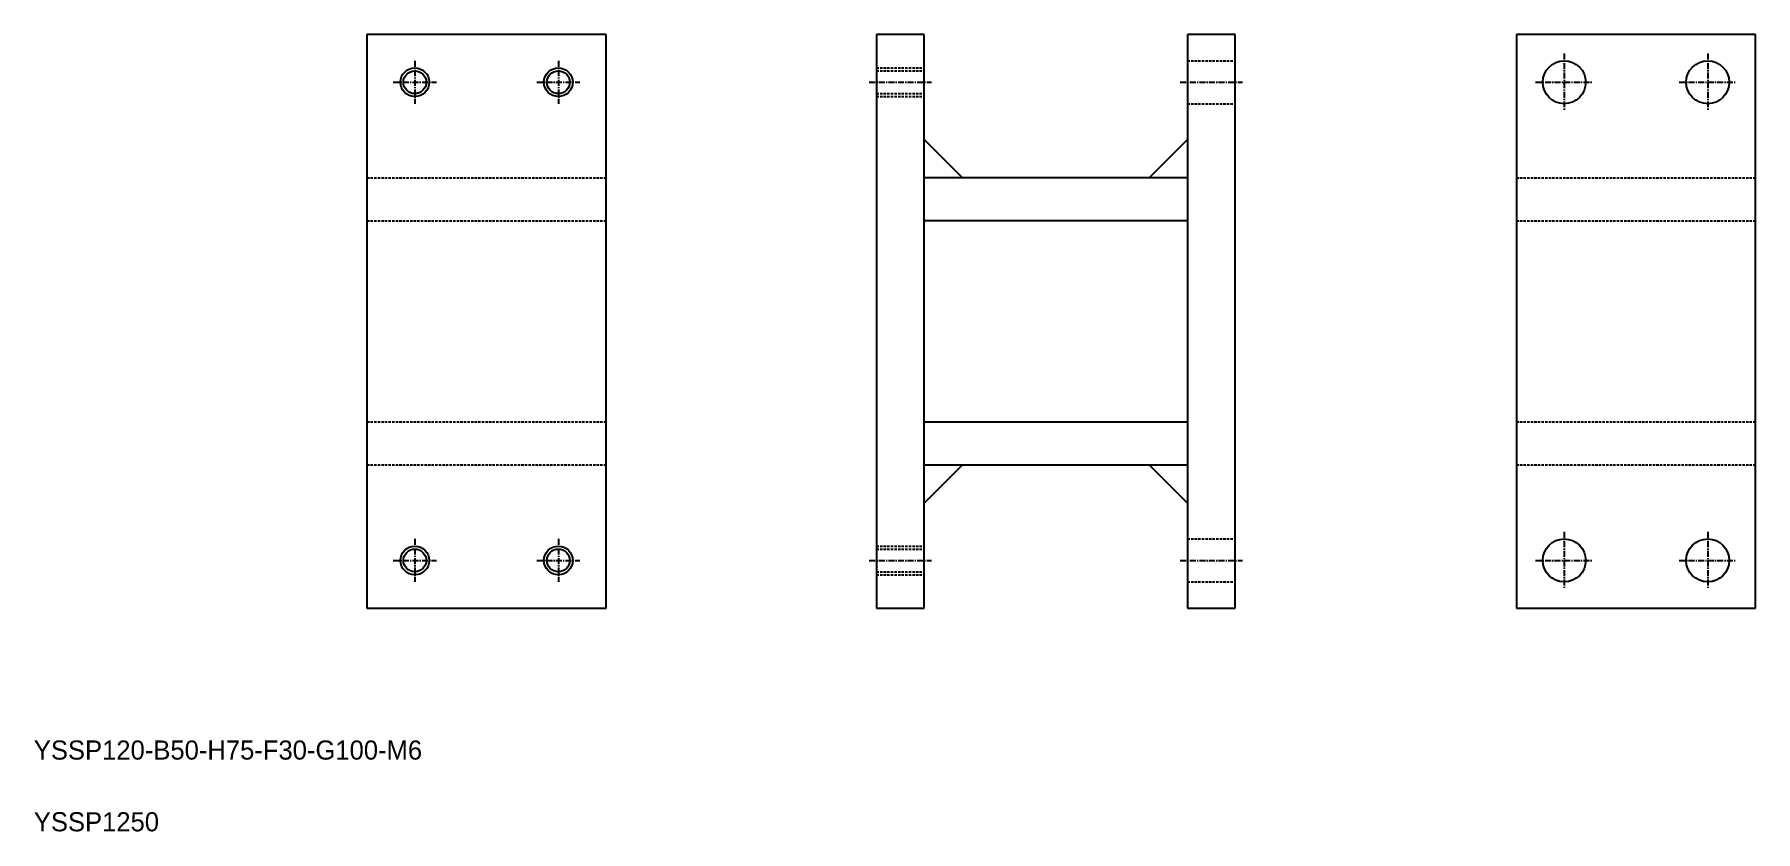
# Model space of a CAD drawing. Extents: x 18 to 377, y 19 to 186.
import ezdxf

# ---------------------------------------------------------------- set-up
doc = ezdxf.new("R2010")
doc.units = 0
doc.linetypes.add('CENTER', pattern=[2, 1.25, -0.25, 0.25, -0.25])
doc.linetypes.add('DASHED', pattern=[0.75, 0.5, -0.25])
doc.layers.get('0').update_dxf_attribs({"linetype": 'CONTINUOUS'})
doc.layers.add('CENTER', color=1, linetype='CENTER')

msp = doc.modelspace()

# ---------------------------------------------------------------- linework, layer by layer
at = {"color": 7, "linetype": 'CONTINUOUS'}
for p, q in [((87.17, 186.18), (87.17, 66.18)), ((137.17, 186.18), (87.17, 186.18)), ((137.17, 66.18), (137.17, 186.18)), ((193.67, 186.18), (193.67, 66.18)), ((203.67, 186.18), (193.67, 186.18)), ((203.67, 66.18), (203.67, 186.18)), ((258.67, 186.18), (258.67, 66.18)), ((268.67, 186.18), (258.67, 186.18)), ((268.67, 66.18), (268.67, 186.18)), ((327.43, 186.18), (327.43, 66.18)), ((377.43, 186.18), (327.43, 186.18)), ((377.43, 66.18), (377.43, 186.18)), ((211.67, 156.18), (203.67, 164.18)), ((250.67, 156.18), (258.67, 164.18)), ((258.67, 156.18), (203.67, 156.18)), ((258.67, 147.18), (203.67, 147.18)), ((203.67, 105.18), (258.67, 105.18)), ((203.67, 96.18), (258.67, 96.18)), ((211.67, 96.18), (203.67, 88.18)), ((250.67, 96.18), (258.67, 88.18)), ((87.17, 66.18), (137.17, 66.18)), ((193.67, 66.18), (203.67, 66.18)), ((258.67, 66.18), (268.67, 66.18)), ((327.43, 66.18), (377.43, 66.18))]:
    msp.add_line(p, q, dxfattribs=at)
at = {"color": 3, "linetype": 'DASHED'}
for p, q in [((258.67, 180.68), (268.67, 180.68)), ((193.67, 179.18), (203.67, 179.18)), ((193.67, 178.56), (203.67, 178.56)), ((193.67, 173.79), (203.67, 173.79)), ((193.67, 173.18), (203.67, 173.18)), ((258.67, 171.68), (268.67, 171.68)), ((87.17, 156.18), (137.17, 156.18)), ((327.43, 156.18), (377.43, 156.18)), ((87.17, 147.18), (137.17, 147.18)), ((327.43, 147.18), (377.43, 147.18)), ((87.17, 105.18), (137.17, 105.18)), ((327.43, 105.18), (377.43, 105.18)), ((87.17, 96.18), (137.17, 96.18)), ((327.43, 96.18), (377.43, 96.18)), ((193.67, 79.18), (203.67, 79.18)), ((258.67, 80.68), (268.67, 80.68)), ((193.67, 78.56), (203.67, 78.56)), ((193.67, 73.79), (203.67, 73.79)), ((193.67, 73.18), (203.67, 73.18)), ((258.67, 71.68), (268.67, 71.68))]:
    msp.add_line(p, q, dxfattribs=at)
at = {"color": 7, "linetype": 'CONTINUOUS'}
for centre, radius in [((337.43, 176.18), 4.5), ((367.43, 176.18), 4.5), ((97.17, 176.18), 2.39), ((127.17, 176.18), 2.39), ((337.43, 76.18), 4.5), ((367.43, 76.18), 4.5), ((97.17, 76.18), 2.39), ((127.17, 76.18), 2.39)]:
    msp.add_circle(centre, radius, dxfattribs=at)
at = {"color": 3}
for centre in [(97.17, 176.18), (127.17, 176.18), (97.17, 76.18), (127.17, 76.18)]:
    msp.add_circle(centre, 3, dxfattribs=at)
at = {"layer": 'CENTER', "color": 1, "linetype": 'CENTER'}
for p, q in [((97.17, 180.68), (97.17, 171.68)), ((127.17, 180.68), (127.17, 171.68)), ((337.43, 182.18), (337.43, 170.18)), ((367.43, 182.18), (367.43, 170.18)), ((92.67, 176.18), (101.67, 176.18)), ((122.67, 176.18), (131.67, 176.18)), ((192.17, 176.18), (205.17, 176.18)), ((257.17, 176.18), (270.17, 176.18)), ((331.43, 176.18), (343.43, 176.18)), ((361.43, 176.18), (373.43, 176.18)), ((97.17, 80.68), (97.17, 71.68)), ((127.17, 80.68), (127.17, 71.68)), ((337.43, 82.18), (337.43, 70.18)), ((367.43, 82.18), (367.43, 70.18)), ((92.67, 76.18), (101.67, 76.18)), ((122.67, 76.18), (131.67, 76.18)), ((192.17, 76.18), (205.17, 76.18)), ((257.17, 76.18), (270.17, 76.18)), ((331.43, 76.18), (343.43, 76.18)), ((361.43, 76.18), (373.43, 76.18))]:
    msp.add_line(p, q, dxfattribs=at)

# ---------------------------------------------------------------- texts
at = {"color": 7, "linetype": 'CONTINUOUS'}
for s, p in [('YSSP120-B50-H75-F30-G100-M6', (17.53, 34.54)), ('YSSP1250', (17.53, 19.54))]:
    msp.add_text(s, height=4, dxfattribs=at).set_placement(p)

doc.saveas('drawing.dxf')
